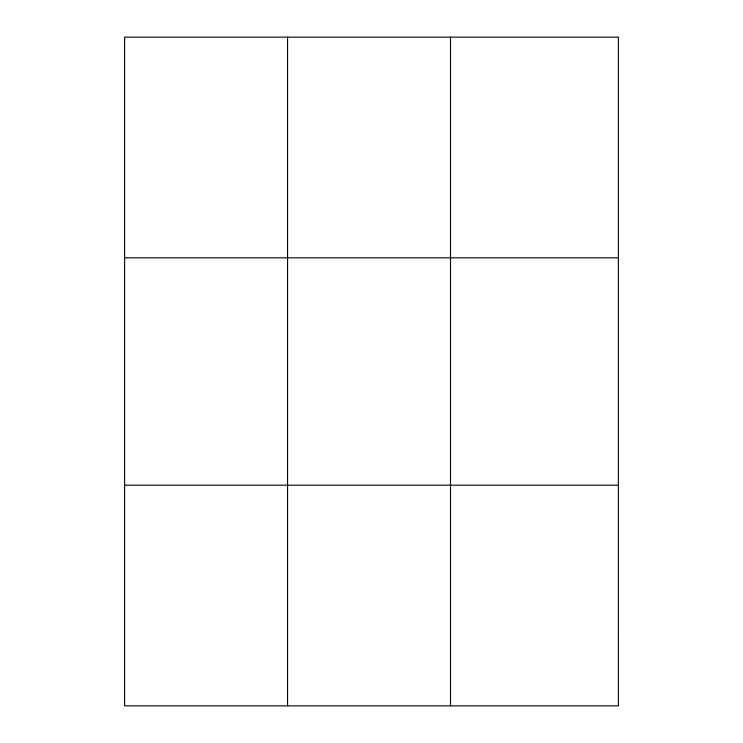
<?xml version="1.0" encoding="UTF-8"?>
<svg xmlns="http://www.w3.org/2000/svg" width="743" height="743" viewBox="0 0 743 743"><rect width="100%" height="100%" fill="white"/><g stroke="black" fill="none" stroke-linecap="round" stroke-linejoin="round"><path stroke-width="1.11" d="M287.56 705.85L287.56 37.15M450.509 705.85L450.509 37.15M124.601 257.821L618.399 257.821M124.601 485.179L618.399 485.179M618.399 632.293L618.399 705.85L124.601 705.85L124.601 37.15L618.399 37.15L618.399 632.293"/></g></svg>
